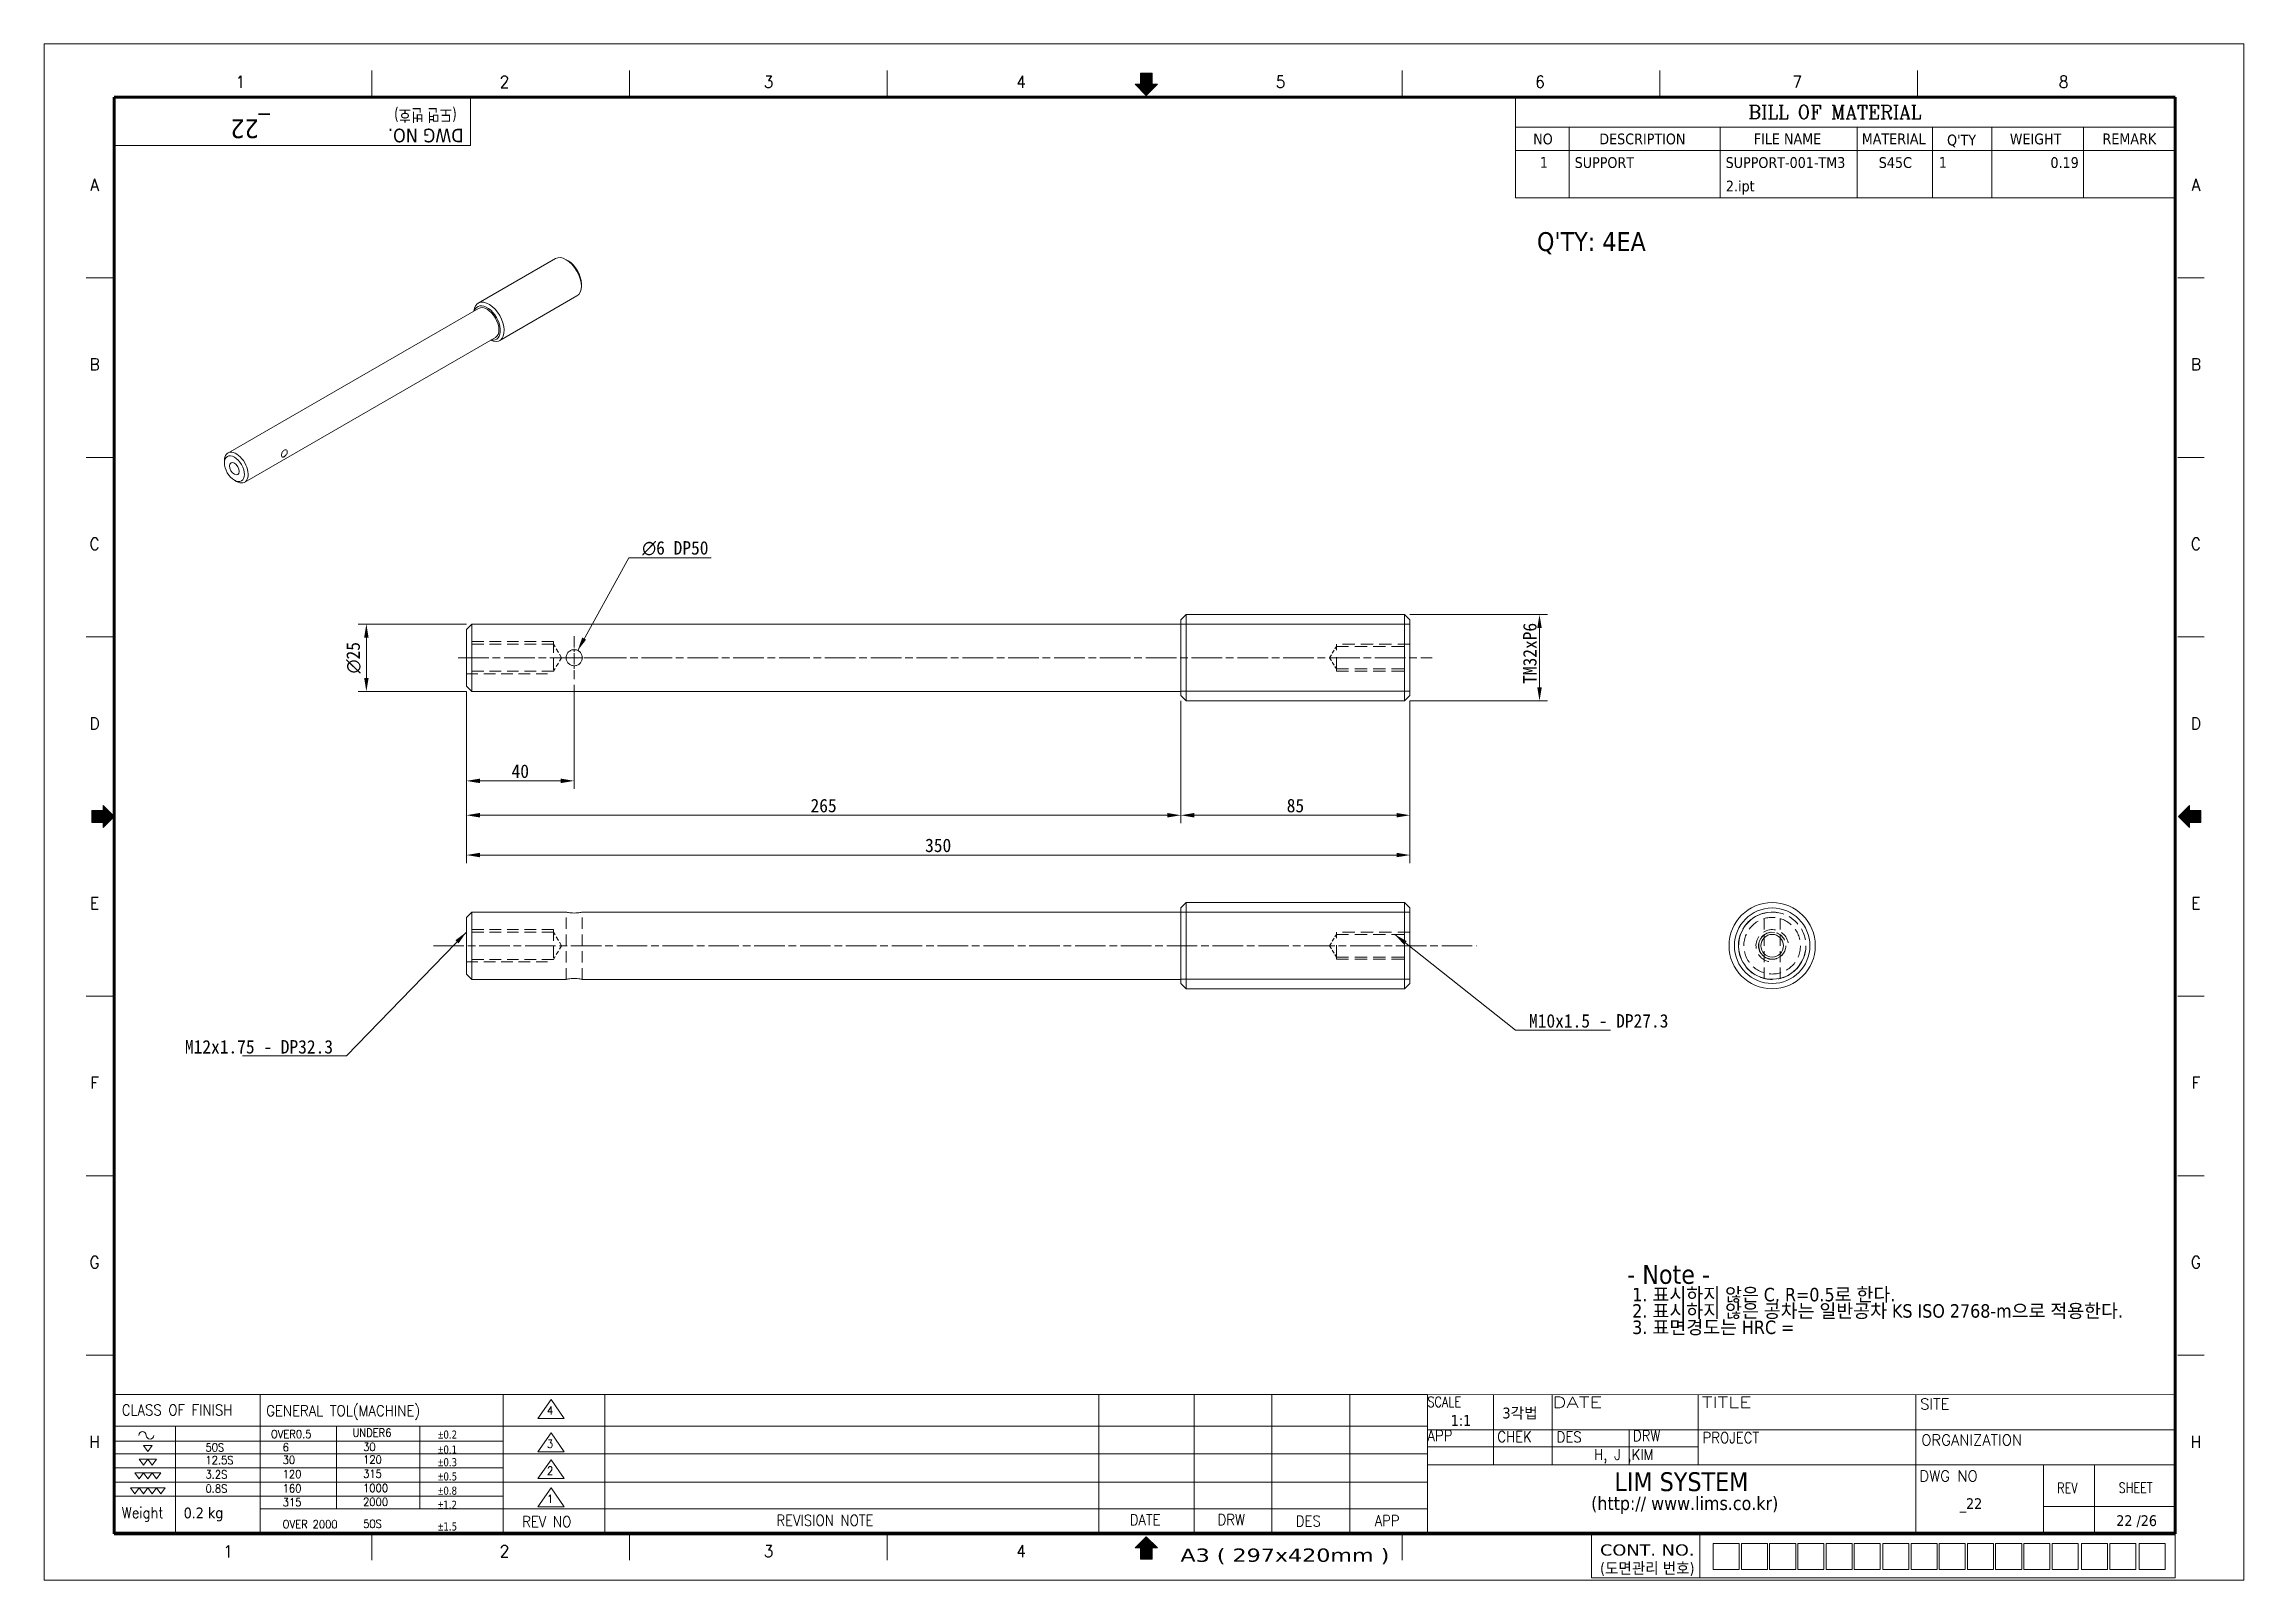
# Model space of a CAD drawing. Header units: millimetres. Extents: x 12 to 828, y 12 to 582.
import ezdxf
from ezdxf.enums import TextEntityAlignment as Align

# ---------------------------------------------------------------- set-up
doc = ezdxf.new("R2010")
doc.units = ezdxf.units.MM
doc.header["$LTSCALE"] = 2
doc.linetypes.add('CHAIN', pattern=[0.3543, 0.2362, -0.0295, 0.0591, -0.0295])
doc.linetypes.add('HIDDEN', pattern=[9.525, 6.35, -3.175])
doc.layers.get('0').update_dxf_attribs({"lineweight": 18})
for name, color, linetype, lineweight in [('SkizziergeometrieWIN-ISO', 7, 'Continuous', 50), ('가는실선_A4', 7, 'Continuous', 5), ('경계(ISO)', 7, 'Continuous', 70), ('굵은실선_A3', 7, 'Continuous', 18), ('제목(ISO)', 7, 'Continuous', 50)]:
    doc.layers.add(name, color=color, linetype=linetype, lineweight=lineweight)
for name, color, linetype, lineweight, true_color in [('가는실선_A3', 9, 'Continuous', 5, 0x808080), ('가는실선중심선_A3', 1, 'Continuous', 5, 0xff0000), ('가는파선_A3', 7, 'HIDDEN', 13, 0x008000), ('해치선_A3', 1, 'Continuous', 5, 0xff0000)]:
    doc.layers.add(name, color=color, linetype=linetype, lineweight=lineweight, true_color=true_color)
doc.styles.add('A3_DS_PartList', font='RomanC.shx')
doc.styles.add('A3_DS_TB02', font='tahoma.ttf')
doc.styles.add('ROMANC_37', font='tahoma.ttf')
doc.styles.add('ROMANC_61', font='ROMANC.shx')
doc.styles.add('주 텍스트 (ISO)', font='tahoma.ttf')
doc.styles.add('주문자_A3(3.5)', font='tahoma.ttf')
doc.styles.add('치수문자_A3(2.5)', font='')
doc.styles.add('텍스트 스타일12', font='tahoma.ttf')
doc.styles.add('텍스트 스타일171', font='ROMANC.shx', dxfattribs={"width": 0.9})
doc.styles.add('텍스트 스타일206', font='ROMANC.shx', dxfattribs={"width": 1.11072})
doc.styles.add('텍스트 스타일208', font='ROMANC.shx', dxfattribs={"width": 1.194322})
doc.styles.add('텍스트 스타일211', font='ROMANC.shx', dxfattribs={"width": 0.9})
doc.styles.add('텍스트 스타일213', font='RomanC.shx', dxfattribs={"width": 0.9})
doc.styles.add('텍스트 스타일233', font='RomanC.shx')
doc.styles.add('텍스트 스타일36', font='ROMANC.shx', dxfattribs={"width": 0.941937})
doc.styles.add('텍스트 스타일42', font='tahoma.ttf', dxfattribs={"width": 1.378837})
doc.styles.add('텍스트 스타일46', font='tahoma.ttf', dxfattribs={"width": 0.862937})
doc.styles.add('텍스트 스타일48', font='tahoma.ttf', dxfattribs={"width": 1.258573})
doc.styles.add('텍스트 스타일52', font='tahoma.ttf', dxfattribs={"width": 0.8})
doc.styles.add('텍스트 스타일65', font='romans.shx', dxfattribs={"width": 0.8})
doc.styles.get('치수문자_A3(2.5)').set_extended_font_data('GulimChe')
doc.dimstyles.new('치수_A3(2.5)', dxfattribs={"dimscale": 2, "dimtxt": 2.5, "dimasz": 2.5, "dimexe": 1.5, "dimexo": 1, "dimgap": 0.5, "dimtad": 1, "dimtoh": 1, "dimdec": 1, "dimrnd": 1e-08, "dimdsep": 46, "dimtxsty": '치수문자_A3(2.5)', "dimcen": 0.09, "dimdle": 10, "dimclrd": 8, "dimclre": 8, "dimclrt": 7, "dimadec": 1, "dimazin": 2, "dimtfac": 0.8, "dimtmove": 0, "dimatfit": 3, "dimfxl": 1, "dimtolj": 1, "dimtzin": 0, "dimlwd": -1, "dimlwe": -1, "dimarcsym": 0})
doc.dimstyles.new('치수_A3(2.5)$7', dxfattribs={"dimscale": 2, "dimtxt": 2.5, "dimasz": 2.5, "dimexe": 1.5, "dimexo": 1, "dimgap": 0.5, "dimtad": 1, "dimtoh": 1, "dimdec": 1, "dimrnd": 1e-08, "dimdsep": 46, "dimtxsty": '치수문자_A3(2.5)', "dimcen": 0.09, "dimdle": 10, "dimclrd": 256, "dimclre": 8, "dimclrt": 7, "dimadec": 1, "dimazin": 2, "dimtfac": 0.8, "dimtmove": 0, "dimatfit": 3, "dimfxl": 1, "dimtolj": 1, "dimtzin": 0, "dimlwd": -1, "dimlwe": -1, "dimarcsym": 0})

# ---------------------------------------------------------------- blocks, each defined once
blk = doc.blocks.new('경계 A3_경계')
for points in [[(405.98, 148.76), (403.92, 148.76), (403.92, 149.72), (401.86, 147.66), (403.92, 145.6), (403.92, 146.56), (405.98, 146.56)], [(211.52, 9.9), (211.52, 11.96), (212.48, 11.96), (210.42, 14.01), (208.36, 11.96), (209.32, 11.96), (209.32, 9.9)]]:
    blk.add_hatch(color=7).paths.add_polyline_path(points)
at = {"layer": '가는실선_A3'}
blk.add_hatch(color=7, dxfattribs=at).paths.add_polyline_path([(14.9, 148.76), (14.9, 146.56), (16.96, 146.56), (16.96, 145.6), (19.02, 147.66), (16.96, 149.72), (16.96, 148.76)])
at = {"layer": '해치선_A3'}
blk.add_hatch(color=7, dxfattribs=at).paths.add_polyline_path([(211.52, 283.53), (212.48, 283.53), (210.42, 281.47), (208.36, 283.53), (209.32, 283.53), (209.32, 285.59), (211.52, 285.59)])
for p, q in [((208.36, 283.53), (209.32, 283.53)), ((210.42, 281.47), (208.36, 283.53)), ((209.32, 285.59), (211.52, 285.59)), ((209.32, 283.53), (209.32, 285.59)), ((211.52, 285.59), (211.52, 283.53)), ((211.52, 283.53), (212.48, 283.53)), ((403.92, 149.72), (401.86, 147.66)), ((401.86, 147.66), (403.92, 145.6)), ((403.92, 148.76), (403.92, 149.72)), ((405.98, 148.76), (403.92, 148.76)), ((405.98, 146.56), (405.98, 148.76)), ((403.92, 146.56), (405.98, 146.56)), ((403.92, 145.6), (403.92, 146.56)), ((210.42, 14.01), (208.36, 11.96)), ((212.48, 11.96), (210.42, 14.01)), ((292.99, 6.43), (292.99, 14.6)), ((208.36, 11.96), (209.32, 11.96)), ((209.32, 11.96), (209.32, 9.9)), ((209.32, 9.9), (211.52, 9.9)), ((211.52, 9.9), (211.52, 11.96)), ((211.52, 11.96), (212.48, 11.96))]:
    blk.add_line(p, q)
at = {"color": 7}
for p, q in [((16.96, 148.76), (14.9, 148.76)), ((14.9, 148.76), (14.9, 146.56)), ((16.96, 149.72), (16.96, 148.76)), ((19.02, 147.66), (16.96, 149.72)), ((16.96, 145.6), (19.02, 147.66)), ((403.92, 149.72), (401.86, 147.66)), ((401.86, 147.66), (403.92, 145.6)), ((403.92, 148.76), (403.92, 149.72)), ((405.98, 148.76), (403.92, 148.76)), ((405.98, 146.56), (405.98, 148.76)), ((14.9, 146.56), (16.96, 146.56)), ((16.96, 146.56), (16.96, 145.6)), ((403.92, 145.6), (403.92, 146.56)), ((403.92, 146.56), (405.98, 146.56)), ((210.42, 14.01), (208.36, 11.96)), ((212.48, 11.96), (210.42, 14.01)), ((208.36, 11.96), (209.32, 11.96)), ((209.32, 11.96), (209.32, 9.9)), ((209.32, 9.9), (211.52, 9.9)), ((211.52, 9.9), (211.52, 11.96)), ((211.52, 11.96), (212.48, 11.96))]:
    blk.add_line(p, q, dxfattribs=at)
at = {"layer": 'SkizziergeometrieWIN-ISO', "lineweight": 18}
for p, q in [((6, 291), (414, 291)), ((6, 6), (6, 291)), ((414, 291), (414, 6)), ((414, 6), (6, 6))]:
    blk.add_line(p, q, dxfattribs=at)
at = {"layer": '가는실선_A3', "color": 7}
for p, q in [((66.79, 281.16), (66.79, 286.06)), ((114.57, 281.16), (114.57, 286.06)), ((162.34, 281.16), (162.34, 286.06)), ((257.9, 281.16), (257.9, 286.06)), ((305.67, 281.16), (305.67, 286.06)), ((353.45, 281.16), (353.45, 286.06)), ((18.75, 247.62), (13.85, 247.62)), ((401.71, 247.62), (406.61, 247.62)), ((18.75, 214.3), (13.85, 214.3)), ((401.71, 214.3), (406.61, 214.3)), ((18.75, 180.98), (13.85, 180.98)), ((401.71, 180.98), (406.61, 180.98)), ((14.9, 148.76), (16.96, 148.76)), ((14.9, 146.56), (14.9, 148.76)), ((16.96, 148.76), (16.96, 149.72)), ((16.96, 149.72), (19.02, 147.66)), ((19.02, 147.66), (16.96, 145.6)), ((16.96, 146.56), (14.9, 146.56)), ((16.96, 145.6), (16.96, 146.56)), ((18.75, 114.34), (13.85, 114.34)), ((401.71, 114.34), (406.61, 114.34)), ((18.75, 81.02), (13.85, 81.02)), ((401.71, 81.02), (406.61, 81.02)), ((18.75, 47.7), (13.85, 47.7)), ((18.75, 47.7), (13.85, 47.7)), ((401.71, 47.7), (406.61, 47.7)), ((66.79, 14.6), (66.79, 9.7)), ((66.79, 14.6), (66.79, 9.7)), ((114.57, 14.6), (114.57, 9.7)), ((162.34, 14.6), (162.34, 9.7)), ((257.9, 14.6), (257.9, 9.7)), ((313.09, 14.6), (313.09, 6.55)), ((315.58, 12.77), (315.58, 7.95)), ((315.58, 12.77), (320.4, 12.77)), ((320.4, 12.77), (320.4, 7.95)), ((320.81, 12.77), (320.81, 7.95)), ((320.81, 12.77), (325.63, 12.77)), ((325.63, 12.77), (325.63, 7.95)), ((326.03, 12.77), (326.03, 7.95)), ((326.03, 12.77), (330.86, 12.77)), ((330.86, 12.77), (330.86, 7.95)), ((331.26, 12.77), (336.09, 12.77)), ((331.26, 12.77), (331.26, 7.95)), ((336.09, 12.77), (336.09, 7.95)), ((336.49, 12.77), (336.49, 7.95)), ((336.49, 12.77), (341.31, 12.77)), ((341.31, 12.77), (341.31, 7.95)), ((341.72, 12.77), (341.72, 7.95)), ((341.72, 12.77), (346.54, 12.77)), ((346.54, 12.77), (346.54, 7.95)), ((347.03, 12.77), (351.86, 12.77)), ((347.03, 12.77), (347.03, 7.95)), ((351.86, 12.77), (351.86, 7.95)), ((352.26, 12.77), (352.26, 7.95)), ((352.26, 12.77), (357.09, 12.77)), ((357.09, 12.77), (357.09, 7.95)), ((357.49, 12.77), (357.49, 7.95)), ((357.49, 12.77), (362.31, 12.77)), ((362.31, 12.77), (362.31, 7.95)), ((362.72, 12.77), (362.72, 7.95)), ((362.72, 12.77), (367.54, 12.77)), ((367.54, 12.77), (367.54, 7.95)), ((367.94, 12.77), (372.77, 12.77)), ((367.94, 12.77), (367.94, 7.95)), ((372.77, 12.77), (372.77, 7.95)), ((373.17, 12.77), (373.17, 7.95)), ((373.17, 12.77), (378, 12.77)), ((378, 12.77), (378, 7.95)), ((378.4, 12.77), (378.4, 7.95)), ((378.4, 12.77), (383.22, 12.77)), ((383.22, 12.77), (383.22, 7.95)), ((383.88, 12.77), (388.7, 12.77)), ((383.88, 12.77), (383.88, 7.95)), ((388.7, 12.77), (388.7, 7.95)), ((389.1, 12.77), (389.1, 7.95)), ((389.1, 12.77), (393.93, 12.77)), ((393.93, 12.77), (393.93, 7.95)), ((394.55, 12.77), (394.55, 7.95)), ((394.55, 12.77), (399.37, 12.77)), ((399.37, 12.77), (399.37, 7.95)), ((401.22, 14.6), (401.22, 6.43)), ((292.99, 6.43), (401.22, 6.43)), ((315.58, 7.95), (320.4, 7.95)), ((320.81, 7.95), (325.63, 7.95)), ((326.03, 7.95), (330.86, 7.95)), ((331.26, 7.95), (336.09, 7.95)), ((336.49, 7.95), (341.31, 7.95)), ((341.72, 7.95), (346.54, 7.95)), ((347.03, 7.95), (351.86, 7.95)), ((352.26, 7.95), (357.09, 7.95)), ((357.49, 7.95), (362.31, 7.95)), ((362.72, 7.95), (367.54, 7.95)), ((367.94, 7.95), (372.77, 7.95)), ((373.17, 7.95), (378, 7.95)), ((378.4, 7.95), (383.22, 7.95)), ((383.88, 7.95), (388.7, 7.95)), ((389.1, 7.95), (393.93, 7.95)), ((394.55, 7.95), (399.37, 7.95))]:
    blk.add_line(p, q, dxfattribs=at)
at = {"layer": '가는실선_A3', "color": 7, "lineweight": 60}
for p, q in [((19.02, 281.16), (19.02, 14.6)), ((401.22, 281.16), (19.02, 281.16)), ((401.22, 14.6), (401.22, 281.16)), ((19.02, 14.6), (401.22, 14.6))]:
    blk.add_line(p, q, dxfattribs=at)
at = {"layer": '가는실선_A3', "color": 7, "lineweight": 13}
for p in [(85.08, 280.98), (19.02, 272.16)]:
    blk.add_line(p, (85.08, 272.16), dxfattribs=at)
at = {"layer": '굵은실선_A3'}
blk.add_line((212.48, 283.53), (210.42, 281.47), dxfattribs=at)
at = {"layer": '가는실선_A3', "color": 7, "style": '텍스트 스타일36', "width": 0.941937}
for s, p in [('1', (42.42, 283.98)), ('2', (91.4, 283.98)), ('3', (140.38, 283.98)), ('4', (187.21, 283.98)), ('5', (235.33, 283.98)), ('6', (283.45, 283.98)), ('7', (331.14, 283.98)), ('8', (380.55, 283.98)), ('A', (15.38, 264.88)), ('A', (405.08, 264.88)), ('B', (15.38, 231.56)), ('B', (405.08, 231.56)), ('C', (15.38, 198.24)), ('C', (405.08, 198.24)), ('D', (15.38, 164.92)), ('D', (405.08, 164.92)), ('E', (15.38, 131.6)), ('E', (405.08, 131.6)), ('F', (15.38, 98.28)), ('F', (405.08, 98.28)), ('G', (15.38, 64.96)), ('G', (405.08, 64.96)), ('H', (15.38, 31.64)), ('H', (405.08, 31.64)), ('1', (40.11, 11.29)), ('2', (91.4, 11.34)), ('3', (140.38, 11.34)), ('4', (187.21, 11.34))]:
    blk.add_text(s, height=2.2, dxfattribs=at).set_placement(p, align=Align.MIDDLE_CENTER)
at = {"layer": '가는실선_A3', "color": 7, "style": '텍스트 스타일52', "width": 0.8}
blk.add_text('(도면 번호)', height=2.293, rotation=180, dxfattribs=at).set_placement((82.53, 278.93))
at = {"layer": '가는실선_A3', "color": 7, "style": 'ROMANC_37'}
blk.add_text('DWG NO.', height=2.527, rotation=180, dxfattribs=at).set_placement((83.82, 275.28))
at = {"layer": '가는실선_A3', "color": 7}
for s, height, style, width, p, p2 in [('CONT. NO.', 2.084, '텍스트 스타일48', 1.258564, (294.58, 10.53), (312.09, 10.53)), ('A3 ( 297x420mm )', 2.463, '텍스트 스타일42', 1.378315, (216.76, 9.38), (255.51, 9.38)), ('(도면관리 번호)', 2.084, '텍스트 스타일46', 0.982376, (294.58, 7.15), (312.09, 7.15))]:
    blk.add_text(s, height=height, dxfattribs=dict(at, style=style, width=width)).set_placement(p, p2, align=Align.FIT)
at = {"layer": '경계(ISO)', "insert": (44.22, 275.84), "char_height": 3.5, "attachment_point": 5, "rotation": 180, "style": '주 텍스트 (ISO)'}
blk.add_mtext('_22 ', dxfattribs=at)
blk = doc.blocks.new('제목 블록 A3_표제란')
at = {"layer": '가는실선_A4', "lineweight": 13}
for p, q in [((25.42, 38.66), (269.12, 38.66)), ((208.17, 38.66), (208.17, 13.12)), ((269.12, 38.66), (407.77, 38.63)), ((25.42, 32.81), (269.12, 32.81))]:
    blk.add_line(p, q, dxfattribs=at)
at = {"layer": '가는실선_A4'}
for p, q in [((25.42, 13.12), (25.42, 38.66)), ((52.65, 38.66), (52.65, 13.12)), ((97.69, 38.66), (97.69, 13.12)), ((106.58, 37.75), (104.15, 34.26)), ((109.02, 34.26), (106.58, 37.75)), ((116.56, 13.12), (116.56, 38.69)), ((225.83, 38.66), (225.83, 12.86)), ((240.26, 38.66), (240.26, 12.86)), ((254.69, 38.66), (254.69, 13.12)), ((281.38, 38.66), (281.38, 25.66)), ((292.25, 38.65), (292.25, 25.66)), ((319.29, 38.65), (319.29, 25.66)), ((407.76, 13.12), (407.77, 38.63)), ((36.93, 32.81), (36.93, 19.82)), ((66.8, 32.81), (66.8, 17.47)), ((82.25, 32.81), (82.25, 17.47)), ((104.15, 34.26), (109.02, 34.26)), ((97.69, 30.03), (25.42, 30.03)), ((30.98, 29.24), (32.59, 29.24)), ((31.78, 28.13), (30.98, 29.24)), ((32.59, 29.24), (31.78, 28.13)), ((106.58, 31.55), (104.15, 28.06)), ((109.02, 28.06), (106.58, 31.55)), ((306.52, 32.15), (306.52, 25.66)), ((97.69, 25.05), (25.42, 25.05)), ((30.19, 26.66), (31.8, 26.66)), ((30.99, 25.55), (30.19, 26.66)), ((31.8, 26.66), (30.99, 25.55)), ((31.8, 26.66), (33.4, 26.66)), ((32.6, 25.55), (31.8, 26.66)), ((33.4, 26.66), (32.6, 25.55)), ((104.15, 28.06), (109.02, 28.06)), ((106.58, 26.57), (104.15, 23.08)), ((109.02, 23.08), (106.58, 26.57)), ((28.59, 21.34), (30.19, 21.34)), ((29.39, 20.23), (28.59, 21.34)), ((29.38, 24.16), (30.98, 24.16)), ((30.18, 23.05), (29.38, 24.16)), ((30.19, 21.34), (29.39, 20.23)), ((30.98, 24.16), (30.18, 23.05)), ((30.19, 21.34), (31.8, 21.34)), ((31, 20.23), (30.19, 21.34)), ((30.98, 24.16), (32.59, 24.16)), ((31.79, 23.05), (30.98, 24.16)), ((31.8, 21.34), (31, 20.23)), ((32.59, 24.16), (31.79, 23.05)), ((31.8, 21.34), (33.41, 21.34)), ((32.6, 20.23), (31.8, 21.34)), ((32.59, 24.16), (34.2, 24.16)), ((33.39, 23.05), (32.59, 24.16)), ((33.41, 21.34), (32.6, 20.23)), ((34.2, 24.16), (33.39, 23.05)), ((33.41, 21.34), (35.01, 21.34)), ((34.21, 20.23), (33.41, 21.34)), ((35.01, 21.34), (34.21, 20.23)), ((104.15, 23.08), (109.02, 23.08)), ((106.58, 21.34), (104.15, 17.85)), ((109.02, 17.85), (106.58, 21.34)), ((97.69, 19.82), (25.42, 19.82)), ((36.93, 19.82), (36.93, 13.12)), ((104.15, 17.85), (109.02, 17.85)), ((25.42, 13.12), (407.76, 13.12)), ((208.17, 13.12), (25.42, 13.12))]:
    blk.add_line(p, q, dxfattribs=at)
at = {"layer": '가는실선_A4', "color": 7}
for p, q in [((269.12, 13.12), (269.12, 38.66)), ((359.7, 38.64), (359.69, 13.12)), ((269.12, 32.15), (407.77, 32.15)), ((269.09, 27.68), (25.42, 27.68)), ((407.76, 25.66), (269.12, 25.66)), ((383.36, 25.66), (383.36, 13.12)), ((269.12, 22.4), (25.42, 22.4)), ((269.12, 17.47), (52.65, 17.47)), ((383.36, 17.91), (407.76, 17.92))]:
    blk.add_line(p, q, dxfattribs=at)
at = {"layer": '가는실선_A4', "color": 7, "linetype": 'Continuous'}
blk.add_line((392.85, 25.66), (392.85, 13.12), dxfattribs=at)
at = {"layer": '가는실선_A4'}
for centre, start, end in [((30.81, 31.11), 0, 180), ((32.21, 31.11), 180, 0)]:
    blk.add_arc(centre, 0.698, start, end, dxfattribs=at)
at = {"layer": '제목(ISO)', "color": 208, "lineweight": 5, "true_color": 0x400040}
blk.add_line((269.12, 28.95), (319.29, 28.95), dxfattribs=at)
at = {"layer": '가는실선_A3', "color": 7, "style": '텍스트 스타일12'}
blk.add_attdef('질량\\P1;_001', (38.45, 15.71), '', height=2, dxfattribs=at)
at = {"layer": '가는실선_A4', "color": 7}
for s, height, style, width, p in [('CLASS OF FINISH', 2, '텍스트 스타일171', 0.9, (26.97, 34.81)), ('GENERAL TOL(MACHINE)', 2, '텍스트 스타일171', 0.9, (53.76, 34.67)), ('SCALE', 1.911, '텍스트 스타일65', 0.8, (269.12, 36.36)), ('4', 1.5, '텍스트 스타일211', 0.9, (105.83, 34.98)), ('50S', 1.5, '텍스트 스타일211', 0.9, (42.49, 28.11)), ('OVER0.5', 1.5, '텍스트 스타일211', 0.9, (54.63, 30.6)), ('6', 1.5, '텍스트 스타일211', 0.9, (56.81, 28.15)), ('UNDER6', 1.5, '텍스트 스타일211', 0.9, (69.75, 30.85)), ('30', 1.5, '텍스트 스타일211', 0.9, (71.73, 28.22)), ('3', 1.5, '텍스트 스타일211', 0.9, (105.83, 28.78)), ('APP', 2, '텍스트 스타일171', 0.9, (269.12, 30.05)), ('CHEK', 2, '텍스트 스타일171', 0.9, (282.07, 29.86)), ('DES', 2, '텍스트 스타일171', 0.9, (293.07, 29.82)), ('DRW', 2, '텍스트 스타일171', 0.9, (307.23, 30.03)), ('PROJECT', 2, '텍스트 스타일171', 0.9, (320.13, 29.68)), ('3.2S', 1.5, '텍스트 스타일211', 0.9, (42.49, 23.12)), ('12.5S', 1.5, '텍스트 스타일211', 0.9, (42.49, 25.76)), ('30', 1.5, '텍스트 스타일211', 0.9, (56.81, 25.8)), ('120', 1.5, '텍스트 스타일211', 0.9, (56.81, 23.16)), ('315', 1.5, '텍스트 스타일211', 0.9, (71.73, 23.23)), ('120', 1.5, '텍스트 스타일211', 0.9, (71.73, 25.86)), ('2', 1.5, '텍스트 스타일211', 0.9, (105.83, 23.8)), ('H, J ,KIM', 2, '텍스트 스타일171', 0.9, (300.03, 26.54)), ('0.8S', 1.5, '텍스트 스타일211', 0.9, (42.49, 20.48)), ('160', 1.5, '텍스트 스타일211', 0.9, (56.81, 20.52)), ('1000', 1.5, '텍스트 스타일213', 0.9, (71.72, 20.59)), ('REV', 1.911, '텍스트 스타일65', 0.8, (385.9, 20.39)), ('SHEET', 1.911, '텍스트 스타일65', 0.8, (397.3, 20.42)), ('Weight', 2, '텍스트 스타일171', 0.9, (26.97, 15.76)), ('315', 1.5, '텍스트 스타일213', 0.9, (56.81, 17.94)), ('2000', 1.5, '텍스트 스타일211', 0.9, (71.72, 18.01)), ('1', 1.5, '텍스트 스타일211', 0.9, (105.83, 18.57)), ('REVISION NOTE', 2, '텍스트 스타일171', 0.9, (148.38, 14.33)), ('DATE', 2, '텍스트 스타일171', 0.9, (213.9, 14.44)), ('DRW', 2, '텍스트 스타일171', 0.9, (230.19, 14.46)), ('OVER 2000', 1.5, '텍스트 스타일211', 0.9, (56.81, 13.87)), ('50S', 1.5, '텍스트 스타일211', 0.9, (71.73, 13.94)), ('REV NO', 2, '텍스트 스타일171', 0.9, (101.23, 14.1)), ('DES', 2, '텍스트 스타일171', 0.9, (244.7, 14.2)), ('APP', 2, '텍스트 스타일171', 0.9, (259.32, 14.27))]:
    blk.add_text(s, height=height, dxfattribs=dict(at, style=style, width=width)).set_placement(p)
for s, style, width, p, p2 in [('DATE', '텍스트 스타일208', 1.22262, (292.31, 36.23), (301.51, 36.23)), ('TITLE', '텍스트 스타일206', 1.136317, (320.02, 36.23), (329.22, 36.23))]:
    blk.add_text(s, height=2, dxfattribs=dict(at, style=style, width=width)).set_placement(p, p2, align=Align.FIT)
at = {"layer": '가는실선_A4', "color": 7, "style": '텍스트 스타일233'}
for s, p in [('SITE', (360.5, 35.93)), ('ORGANIZATION', (360.7, 29.24)), ('DWG NO', (360.36, 22.57))]:
    blk.add_text(s, height=2, dxfattribs=at).set_placement(p)
at = {"layer": '가는실선_A4', "color": 7}
for s, insert, char_height, attachment_point, style in [('\\fTahoma|b0|i0;\\H2.0000;3각법', (283.03, 35.14), 2, 4, '주문자_A3(3.5)'), ('\\fAIGDT|b0|i0;\\W0.90;\\H1.5000;`\\fTahoma|b0|i0;\\W0.90;\\H1.5000;0.2', (85.63, 30.47), 1.5, 7, 'ROMANC_61'), ('\\fAIGDT|b0|i0;\\W0.90;\\H1.5000;`\\fTahoma|b0|i0;\\W0.90;\\H1.5000;0.1', (85.63, 27.69), 1.5, 7, 'ROMANC_61'), ('\\fAIGDT|b0|i0;\\W0.90;\\H1.5000;`\\fTahoma|b0|i0;\\W0.90;\\H1.5000;0.3', (85.63, 25.34), 1.5, 7, 'ROMANC_61'), ('\\fAIGDT|b0|i0;\\W0.90;\\H1.5000;`\\fTahoma|b0|i0;\\W0.90;\\H1.5000;0.5', (85.63, 22.71), 1.5, 7, 'ROMANC_61'), ('\\fAIGDT|b0|i0;\\W0.90;\\H1.5000;`\\fTahoma|b0|i0;\\W0.90;\\H1.5000;0.8', (85.62, 20.06), 1.5, 7, 'ROMANC_61'), ('\\fAIGDT|b0|i0;\\W0.90;\\H1.5000;`\\fTahoma|b0|i0;\\W0.90;\\H1.5000;1.2', (85.62, 17.48), 1.5, 7, 'ROMANC_61'), ('\\fAIGDT|b0|i0;\\W0.90;\\H1.5000;`\\fTahoma|b0|i0;\\W0.90;\\H1.5000;1.5', (85.63, 13.42), 1.5, 7, 'ROMANC_61')]:
    blk.add_mtext(s, dxfattribs=dict(at, insert=insert, char_height=char_height, attachment_point=attachment_point, style=style))
at = {"layer": '가는실선_A4', "char_height": 2, "style": '주 텍스트 (ISO)'}
for s, insert, attachment_point in [('\\fTahoma|b0|i0;\\H2.0000;_22 ', (369.91, 18.11), 5), ('\\fTahoma|b0|i0;\\H2.0000;22 /26 ', (400.63, 16.28), 2)]:
    blk.add_mtext(s, dxfattribs=dict(at, insert=insert, attachment_point=attachment_point))
at = {"layer": '가는실선_A4', "color": 7, "style": '텍스트 스타일12'}
blk.add_attdef('설명', text='', height=2, dxfattribs=at).set_placement((331.27, 35.73), align=Align.MIDDLE_LEFT)
blk.add_attdef('SCALE_001', (273.43, 32.87), '', height=2, dxfattribs=at)
blk.add_attdef('프로젝트', text='', height=2, dxfattribs=at).set_placement((340.77, 28.27), align=Align.MIDDLE_CENTER)
at = {"layer": '가는실선_A4', "style": '텍스트 스타일12'}
blk.add_attdef('리비전_번호', text='', height=2, dxfattribs=at).set_placement((388.38, 15.27), align=Align.MIDDLE_CENTER)
at = {"layer": '제목(ISO)', "char_height": 3.5, "attachment_point": 1, "style": '주 텍스트 (ISO)'}
for s, insert, line_spacing_factor in [('- Note -\\P{\\H0.71429x; 1. \\fGulim|b0|i0|c129|p50;표시하지 않은 \\fTahoma|b0|i0|c129|p34;C, R=0.5\\fGulim|b0|i0|c129|p50;로 한다\\fTahoma|b0|i0|c129|p34;.\\H1.54068x; \\H0.64906x;\\P 2. \\fGulim|b0|i0|c129|p50;표시하지 않은 공차는 일반공차 \\fTahoma|b0|i0|c129|p34;KS ISO 2768-m\\fGulim|b0|i0|c129|p50;으로 적용한다\\fTahoma|b0|i0|c129|p34;.\\H1.32612x; \\H0.75408x;\\P 3. \\fGulim|b0|i0|c129|p50;표면경도는 \\fTahoma|b0|i0|c129|p34;HRC = \\H1.31974x; }', (306.15, 62.72), 0.727683), ('{\\H1x;    LIM SYSTEM\\H0.71429x;  \\P (http:// www.lims.co.kr)\\H1.44773x; }', (298.53, 24.26), 0.771785)]:
    blk.add_mtext(s, dxfattribs=dict(at, insert=insert, line_spacing_factor=line_spacing_factor))
at = {"layer": '제목(ISO)', "style": '텍스트 스타일12'}
for tag, p in [('관리자', (373.93, 36.39)), ('공급업자', (383.08, 28.64))]:
    blk.add_attdef(tag, text='', height=2, dxfattribs=at).set_placement(p, align=Align.TOP_LEFT)
blk = doc.blocks.new('*D16')
at = {"layer": 'Defpoints', "color": 0, "transparency": 16777216}
for p in [(168.66, 343.75), (208.66, 346.25), (208.66, 308.55)]:
    blk.add_point(p, dxfattribs=at)
at = {"layer": '가는실선_A4', "color": 8, "transparency": 16777216}
for p, q in [((208.66, 344.25), (208.66, 305.55)), ((168.66, 341.75), (168.66, 305.55)), ((173.66, 308.55), (203.66, 308.55))]:
    blk.add_line(p, q, dxfattribs=at)
for points in [[(173.66, 309.38), (173.66, 307.72), (168.66, 308.55)], [(203.66, 309.38), (203.66, 307.72), (208.66, 308.55)]]:
    blk.add_solid(points, dxfattribs=at)
at = {"layer": '가는실선_A4', "color": 7, "transparency": 16777216, "insert": (188.66, 312.11), "char_height": 5, "attachment_point": 5, "style": '치수문자_A3(2.5)'}
blk.add_mtext('\\A1;40', dxfattribs=at)
blk = doc.blocks.new('*D17')
at = {"layer": 'Defpoints', "color": 0, "transparency": 16777216}
for p in [(168.66, 343.75), (433.66, 340.25), (433.66, 295.8)]:
    blk.add_point(p, dxfattribs=at)
at = {"layer": '가는실선_A4', "color": 8, "transparency": 16777216}
for p, q in [((168.66, 341.75), (168.66, 292.8)), ((433.66, 338.25), (433.66, 292.8)), ((173.66, 295.8), (428.66, 295.8))]:
    blk.add_line(p, q, dxfattribs=at)
for points in [[(173.66, 296.63), (173.66, 294.96), (168.66, 295.8)], [(428.66, 296.63), (428.66, 294.96), (433.66, 295.8)]]:
    blk.add_solid(points, dxfattribs=at)
at = {"layer": '가는실선_A4', "color": 7, "transparency": 16777216, "insert": (301.16, 299.35), "char_height": 5, "attachment_point": 5, "style": '치수문자_A3(2.5)'}
blk.add_mtext('\\A1;265', dxfattribs=at)
blk = doc.blocks.new('*D18')
at = {"layer": 'Defpoints', "color": 0, "transparency": 16777216}
for p in [(168.66, 343.75), (518.66, 340.25), (518.66, 281.03)]:
    blk.add_point(p, dxfattribs=at)
at = {"layer": '가는실선_A4', "color": 8, "transparency": 16777216}
for p, q in [((168.66, 341.75), (168.66, 278.03)), ((518.66, 338.25), (518.66, 278.03)), ((173.66, 281.03), (513.66, 281.03))]:
    blk.add_line(p, q, dxfattribs=at)
for points in [[(173.66, 281.86), (173.66, 280.2), (168.66, 281.03)], [(513.66, 281.86), (513.66, 280.2), (518.66, 281.03)]]:
    blk.add_solid(points, dxfattribs=at)
at = {"layer": '가는실선_A4', "color": 7, "transparency": 16777216, "insert": (343.66, 284.59), "char_height": 5, "attachment_point": 5, "style": '치수문자_A3(2.5)'}
blk.add_mtext('\\A1;350', dxfattribs=at)
blk = doc.blocks.new('*D19')
at = {"layer": 'Defpoints', "color": 0, "transparency": 16777216}
for p in [(131.57, 366.75), (170.66, 366.75), (170.66, 341.75)]:
    blk.add_point(p, dxfattribs=at)
at = {"layer": '가는실선_A4', "color": 8, "transparency": 16777216}
for p, q in [((168.66, 366.75), (128.57, 366.75)), ((131.57, 346.75), (131.57, 361.75)), ((168.66, 341.75), (128.57, 341.75))]:
    blk.add_line(p, q, dxfattribs=at)
for points in [[(130.74, 361.75), (132.4, 361.75), (131.57, 366.75)], [(130.74, 346.75), (132.4, 346.75), (131.57, 341.75)]]:
    blk.add_solid(points, dxfattribs=at)
at = {"layer": '가는실선_A4', "color": 7, "transparency": 16777216, "insert": (126.81, 354.25), "char_height": 5, "attachment_point": 5, "rotation": 90, "style": '치수문자_A3(2.5)'}
blk.add_mtext('\\A1;\\fAIGDT|b0|i0;\\H5.0000;\\ln\\f굴림체|b0|i0;\\H5.0000;25', dxfattribs=at)
blk = doc.blocks.new('*D20')
at = {"layer": 'Defpoints', "color": 0, "transparency": 16777216}
for p in [(433.66, 340.25), (518.66, 340.25), (518.66, 295.8)]:
    blk.add_point(p, dxfattribs=at)
at = {"layer": '가는실선_A4', "color": 8, "transparency": 16777216}
for p, q in [((433.66, 338.25), (433.66, 292.8)), ((518.66, 338.25), (518.66, 292.8)), ((438.66, 295.8), (513.66, 295.8))]:
    blk.add_line(p, q, dxfattribs=at)
for points in [[(438.66, 296.63), (438.66, 294.96), (433.66, 295.8)], [(513.66, 296.63), (513.66, 294.96), (518.66, 295.8)]]:
    blk.add_solid(points, dxfattribs=at)
at = {"layer": '가는실선_A4', "color": 7, "transparency": 16777216, "insert": (476.16, 299.35), "char_height": 5, "attachment_point": 5, "style": '치수문자_A3(2.5)'}
blk.add_mtext('\\A1;85', dxfattribs=at)
blk = doc.blocks.new('*D21')
at = {"layer": 'Defpoints', "color": 0, "transparency": 16777216}
for p in [(516.66, 370.25), (516.66, 338.25), (566.7, 338.25)]:
    blk.add_point(p, dxfattribs=at)
at = {"layer": '가는실선_A4', "color": 8, "transparency": 16777216}
for p, q in [((518.66, 370.25), (569.7, 370.25)), ((566.7, 365.25), (566.7, 343.25)), ((518.66, 338.25), (569.7, 338.25))]:
    blk.add_line(p, q, dxfattribs=at)
for points in [[(565.87, 365.25), (567.53, 365.25), (566.7, 370.25)], [(565.87, 343.25), (567.53, 343.25), (566.7, 338.25)]]:
    blk.add_solid(points, dxfattribs=at)
at = {"layer": '가는실선_A4', "color": 7, "transparency": 16777216, "insert": (563.13, 354.25), "char_height": 5, "attachment_point": 5, "rotation": 90, "style": '치수문자_A3(2.5)'}
blk.add_mtext('\\A1; \\f굴림체|b0|i0;\\H5.0000;TM32xP6', dxfattribs=at)
blk = doc.blocks.new('BILL OF MATERIAL3')
at = {"layer": '가는실선_A4'}
for p, q in [((401.22, 281.16), (278.87, 281.16)), ((278.87, 281.16), (278.87, 275.59)), ((401.22, 281.16), (401.22, 275.59)), ((401.22, 275.59), (278.87, 275.59)), ((278.87, 275.59), (278.87, 271.21)), ((288.87, 275.59), (288.87, 271.21)), ((316.87, 275.59), (316.87, 271.21)), ((342.27, 275.59), (342.27, 271.21)), ((356.22, 275.59), (356.22, 271.21)), ((367.22, 275.59), (367.22, 271.21)), ((384.22, 275.59), (384.22, 271.21)), ((401.22, 275.59), (401.22, 271.21)), ((401.22, 271.21), (278.87, 271.21)), ((278.87, 271.21), (278.87, 262.45)), ((288.87, 271.21), (288.87, 262.45)), ((316.87, 271.21), (316.87, 262.45)), ((342.27, 271.21), (342.27, 262.45)), ((356.22, 271.21), (356.22, 262.45)), ((367.22, 271.21), (367.22, 262.45)), ((384.22, 271.21), (384.22, 262.45)), ((401.22, 271.21), (401.22, 262.45)), ((401.22, 262.45), (278.87, 262.45))]:
    blk.add_line(p, q, dxfattribs=at)
at = {"layer": '가는실선_A4', "color": 7, "attachment_point": 7}
for s, insert, char_height, style in [('BILL OF MATERIAL', (322.09, 277.12), 2.5, 'A3_DS_PartList'), ('NO', (282.18, 272.34), 2, 'A3_DS_TB02'), ('DESCRIPTION', (294.44, 272.34), 2, 'A3_DS_TB02'), ('FILE NAME', (323.08, 272.4), 2, 'A3_DS_TB02'), ('MATERIAL', (343.11, 272.4), 2, 'A3_DS_TB02'), ("Q'TY", (358.93, 271.83), 2, 'A3_DS_TB02'), ('WEIGHT', (370.58, 272.34), 2, 'A3_DS_TB02'), ('REMARK', (387.75, 272.4), 2, 'A3_DS_TB02'), ('1', (283.42, 268.02), 2, 'A3_DS_TB02'), ('SUPPORT', (289.87, 267.96), 2, 'A3_DS_TB02'), ('SUPPORT-001-TM3', (317.87, 267.96), 2, 'A3_DS_TB02'), ('S45C', (346.26, 267.96), 2, 'A3_DS_TB02'), ('1', (357.42, 268.02), 2, 'A3_DS_TB02'), ('0.19', (378.1, 267.96), 2, 'A3_DS_TB02'), ('2.ipt', (317.91, 263.07), 2, 'A3_DS_TB02')]:
    blk.add_mtext(s, dxfattribs=dict(at, insert=insert, char_height=char_height, style=style))

msp = doc.modelspace()

# ---------------------------------------------------------------- linework, layer by layer
at = {"layer": '가는실선_A3'}
for p, q in [((518.66, 366.7), (433.66, 366.7)), ((433.66, 341.81), (518.66, 341.81)), ((518.66, 259.82), (433.66, 259.82)), ((433.66, 234.93), (518.66, 234.93))]:
    msp.add_line(p, q, dxfattribs=at)
for radius in [12.44, 5]:
    msp.add_arc((652.99, 247.38), radius, 80, 350, dxfattribs=at)
at = {"layer": '가는실선중심선_A3', "linetype": 'CHAIN', "ltscale": 8.889318}
for p, q in [((208.66, 362.25), (208.66, 346.25)), ((216.66, 354.25), (200.66, 354.25))]:
    msp.add_line(p, q, dxfattribs=at)
at = {"layer": '가는실선중심선_A3', "linetype": 'CHAIN', "ltscale": 23.990969}
for p, q in [((165.66, 354.25), (526.87, 354.25)), ((156.41, 247.38), (543.36, 247.38))]:
    msp.add_line(p, q, dxfattribs=at)
at = {"layer": '가는파선_A3', "ltscale": 0.339108}
for p, q in [((200.96, 360.25), (168.66, 360.25)), ((200.96, 359.31), (168.66, 359.31)), ((200.96, 349.2), (168.66, 349.2)), ((168.66, 348.25), (200.96, 348.25)), ((200.96, 253.38), (168.66, 253.38)), ((200.96, 252.43), (168.66, 252.43)), ((200.96, 242.32), (168.66, 242.32)), ((168.66, 241.38), (200.96, 241.38))]:
    msp.add_line(p, q, dxfattribs=at)
at = {"layer": '가는파선_A3', "ltscale": 0.329826}
for p, q in [((200.96, 360.25), (200.96, 348.25)), ((200.96, 253.38), (200.96, 241.38))]:
    msp.add_line(p, q, dxfattribs=at)
at = {"layer": '가는파선_A3', "ltscale": 0.12173}
for p, q in [((203.99, 354.25), (200.96, 359.31)), ((203.99, 354.25), (200.96, 349.2)), ((203.99, 247.38), (200.96, 252.43)), ((203.99, 247.38), (200.96, 242.32))]:
    msp.add_line(p, q, dxfattribs=at)
at = {"layer": '가는파선_A3', "ltscale": 0.358268}
for p, q in [((518.66, 359.25), (491.36, 359.25)), ((491.36, 358.44), (518.66, 358.44)), ((491.36, 350.07), (518.66, 350.07)), ((491.36, 349.25), (518.66, 349.25)), ((518.66, 252.38), (491.36, 252.38)), ((491.36, 251.56), (518.66, 251.56)), ((491.36, 243.19), (518.66, 243.19)), ((491.36, 242.38), (518.66, 242.38))]:
    msp.add_line(p, q, dxfattribs=at)
at = {"layer": '가는파선_A3', "ltscale": 0.412282}
for p, q in [((491.36, 349.25), (491.36, 359.25)), ((491.36, 242.38), (491.36, 252.38))]:
    msp.add_line(p, q, dxfattribs=at)
at = {"layer": '가는파선_A3', "ltscale": 0.100875}
for p, q in [((488.84, 354.25), (491.36, 358.44)), ((488.84, 354.25), (491.36, 350.07)), ((488.84, 247.38), (491.36, 251.56)), ((488.84, 247.38), (491.36, 243.19))]:
    msp.add_line(p, q, dxfattribs=at)
at = {"layer": '가는파선_A3', "ltscale": 0.328084}
for p, q in [((205.66, 234.88), (205.66, 259.88)), ((211.66, 234.88), (211.66, 259.88))]:
    msp.add_line(p, q, dxfattribs=at)
at = {"layer": '가는파선_A3', "ltscale": 0.318495}
for p, q in [((649.99, 235.24), (649.99, 259.51)), ((655.99, 235.24), (655.99, 259.51))]:
    msp.add_line(p, q, dxfattribs=at)
at = {"layer": '가는파선_A3', "ltscale": 0.343569}
msp.add_circle((652.99, 247.38), 12.5, dxfattribs=at)
at = {"layer": '가는파선_A3', "ltscale": 0.346317}
msp.add_circle((652.99, 247.38), 10.5, dxfattribs=at)
at = {"layer": '가는파선_A3', "ltscale": 0.333322}
msp.add_circle((652.99, 247.38), 5.05, dxfattribs=at)
at = {"layer": '가는파선_A3', "ltscale": 0.371054}
msp.add_arc((652.99, 247.38), 6, 10, 280, dxfattribs=at)
at = {"layer": '굵은실선_A3'}
for p, q in [((173.02, 485.82), (201.66, 502.35)), ((206.37, 501.54), (205.66, 501.95)), ((211.32, 492.97), (211.32, 492.16)), ((80.21, 430.21), (173.19, 483.89)), ((181.02, 471.96), (209.66, 488.49)), ((86.46, 419.38), (179.44, 473.07)), ((78.91, 426.53), (78.91, 427.35)), ((82.62, 420.1), (83.33, 419.69)), ((433.66, 368.25), (435.66, 370.25)), ((433.66, 340.25), (433.66, 368.25)), ((435.66, 370.25), (435.66, 338.25)), ((435.66, 370.25), (516.66, 370.25)), ((516.66, 338.25), (516.66, 370.25)), ((518.66, 368.25), (516.66, 370.25)), ((518.66, 368.25), (518.66, 340.25)), ((168.66, 364.75), (170.66, 366.75)), ((168.66, 343.75), (168.66, 364.75)), ((170.66, 366.75), (170.66, 341.75)), ((170.66, 366.75), (433.66, 366.75)), ((168.66, 343.75), (170.66, 341.75)), ((170.66, 341.75), (433.66, 341.75)), ((433.66, 340.25), (435.66, 338.25)), ((435.66, 338.25), (516.66, 338.25)), ((518.66, 340.25), (516.66, 338.25)), ((433.66, 261.38), (435.66, 263.38)), ((433.66, 233.38), (433.66, 261.38)), ((435.66, 263.38), (435.66, 231.38)), ((435.66, 263.38), (516.66, 263.38)), ((516.66, 231.38), (516.66, 263.38)), ((518.66, 261.38), (516.66, 263.38)), ((518.66, 261.38), (518.66, 233.38)), ((168.66, 257.88), (170.66, 259.88)), ((168.66, 236.88), (168.66, 257.88)), ((170.66, 259.88), (170.66, 234.88)), ((170.66, 259.88), (205.66, 259.88)), ((211.66, 259.88), (433.66, 259.88)), ((168.66, 236.88), (170.66, 234.88)), ((170.66, 234.88), (205.66, 234.88)), ((211.66, 234.88), (433.66, 234.88)), ((433.66, 233.38), (435.66, 231.38)), ((435.66, 231.38), (516.66, 231.38)), ((518.66, 233.38), (516.66, 231.38))]:
    msp.add_line(p, q, dxfattribs=at)
for radius in [16, 14, 4.19]:
    msp.add_circle((652.99, 247.38), radius, dxfattribs=at)
for centre, major_axis, start_param, end_param in [((205.66, 495.42), (-4, 6.93), 3.141593, 6.283185), ((206.37, 495.83), (-3.5, 6.06), 3.926991, 5.497787), ((177.02, 478.89), (4, -6.93), 5.609055, 10.098908), ((176.32, 478.48), (-3.5, 6.06), 2.674447, 6.750331), ((176.32, 478.48), (-3.12, 5.41), 3.141593, 6.283185), ((83.33, 424.79), (3.12, -5.41), 5.497787, 10.210176)]:
    msp.add_ellipse(centre, major_axis=major_axis, ratio=0.57735, start_param=start_param, end_param=end_param, dxfattribs=at)
for major_axis in [(2.62, -4.55), (1.26, -2.19)]:
    msp.add_ellipse((82.62, 424.39), major_axis=major_axis, ratio=0.57735, dxfattribs=at)
for points, knots in [([(101.06, 428.85), (100.92, 428.77), (100.79, 428.72), (100.55, 428.68), (100.45, 428.69), (100.29, 428.78), (100.23, 428.86), (100.15, 429.09), (100.13, 429.23), (100.13, 429.54), (100.15, 429.72), (100.23, 430.1), (100.29, 430.3), (100.45, 430.64), (100.55, 430.81), (100.79, 431.1), (100.92, 431.22), (101.19, 431.38), (101.34, 431.42), (101.63, 431.43), (101.76, 431.4), (101.98, 431.27), (102.08, 431.17), (102.21, 430.92), (102.25, 430.77), (102.25, 430.46), (102.21, 430.28), (102.08, 429.93), (101.98, 429.76), (101.76, 429.45), (101.63, 429.3), (101.34, 429.04), (101.19, 428.93), (101.06, 428.85)], [0, 0, 0, 0, 0.113491, 0.113491, 0.226982, 0.226982, 0.34046, 0.34046, 0.453938, 0.453938, 0.567416, 0.567416, 0.680894, 0.680894, 0.794385, 0.794385, 0.907876, 0.907876, 1.021368, 1.021368, 1.134859, 1.134859, 1.248337, 1.248337, 1.361814, 1.361814, 1.475292, 1.475292, 1.58877, 1.58877, 1.702261, 1.702261, 1.815753, 1.815753, 1.815753, 1.815753]), ([(208.66, 351.25), (208.28, 351.25), (207.87, 351.33), (207.14, 351.64), (206.8, 351.87), (206.27, 352.4), (206.04, 352.73), (205.73, 353.47), (205.66, 353.87), (205.66, 354.63), (205.73, 355.03), (206.04, 355.77), (206.27, 356.11), (206.8, 356.64), (207.14, 356.87), (207.87, 357.18), (208.28, 357.25), (209.03, 357.25), (209.44, 357.18), (210.17, 356.87), (210.51, 356.64), (211.04, 356.11), (211.27, 355.77), (211.58, 355.03), (211.66, 354.63), (211.66, 353.87), (211.58, 353.47), (211.27, 352.73), (211.04, 352.4), (210.51, 351.87), (210.17, 351.64), (209.44, 351.33), (209.03, 351.25), (208.66, 351.25)], [0, 0, 0, 0, 0.113491, 0.113491, 0.226982, 0.226982, 0.34046, 0.34046, 0.453938, 0.453938, 0.567416, 0.567416, 0.680894, 0.680894, 0.794385, 0.794385, 0.907876, 0.907876, 1.021368, 1.021368, 1.134859, 1.134859, 1.248337, 1.248337, 1.361814, 1.361814, 1.475292, 1.475292, 1.58877, 1.58877, 1.702261, 1.702261, 1.815753, 1.815753, 1.815753, 1.815753]), ([(208.66, 259.51), (208.28, 259.51), (207.87, 259.53), (207.14, 259.6), (206.8, 259.65), (206.27, 259.74), (206.04, 259.79), (205.73, 259.86), (205.66, 259.88), (205.66, 259.88)], [0, 0, 0, 0, 0.1134912, 0.1134912, 0.2269825, 0.2269825, 0.3404603, 0.3404603, 0.4539381, 0.4539381, 0.4539381, 0.4539381]), ([(211.66, 259.88), (211.66, 259.88), (211.58, 259.86), (211.27, 259.79), (211.04, 259.74), (210.51, 259.65), (210.17, 259.6), (209.44, 259.53), (209.03, 259.51), (208.66, 259.51)], [1.3618144, 1.3618144, 1.3618144, 1.3618144, 1.4752923, 1.4752923, 1.5887701, 1.5887701, 1.7022613, 1.7022613, 1.8157526, 1.8157526, 1.8157526, 1.8157526]), ([(205.66, 234.88), (205.66, 234.88), (205.73, 234.89), (206.04, 234.96), (206.27, 235.01), (206.8, 235.1), (207.14, 235.15), (207.87, 235.22), (208.28, 235.24), (208.66, 235.24)], [1.3618144, 1.3618144, 1.3618144, 1.3618144, 1.4752923, 1.4752923, 1.5887701, 1.5887701, 1.7022613, 1.7022613, 1.8157526, 1.8157526, 1.8157526, 1.8157526]), ([(208.66, 235.24), (209.03, 235.24), (209.44, 235.22), (210.17, 235.15), (210.51, 235.1), (211.04, 235.01), (211.27, 234.96), (211.58, 234.89), (211.66, 234.88), (211.66, 234.88)], [0, 0, 0, 0, 0.1134912, 0.1134912, 0.2269825, 0.2269825, 0.3404603, 0.3404603, 0.4539381, 0.4539381, 0.4539381, 0.4539381])]:
    msp.add_open_spline(points, degree=3, knots=knots, dxfattribs=at)

# ---------------------------------------------------------------- block references
at = {"xscale": 2, "yscale": 2, "zscale": 2}
msp.add_blockref('경계 A3_경계', (0, 0), dxfattribs=at)
msp.add_blockref('제목 블록 A3_표제란', (-13.09, 3.47), dxfattribs=at).add_auto_attribs({'SCALE_001': '1:1', '질량\\P1;_001': '0.2 kg'})
at = {"layer": '가는실선_A4', "xscale": 2, "yscale": 2, "zscale": 2}
msp.add_blockref('BILL OF MATERIAL3', (0, 0), dxfattribs=at)

# ---------------------------------------------------------------- texts
at = {"layer": '가는실선_A3', "color": 7, "char_height": 5, "line_spacing_factor": 0.4375, "style": '치수문자_A3(2.5)'}
for s, insert, width, attachment_point in [('{\\fAIGDT|b0|i0;\\H5.0000;n\\f굴림체|b0|i0;\\H5.0000;6 DP50 }', (233.88, 392.19), 29.1039, 7), ('{M10x1.5 - DP27.3}', (562.81, 216.92), 53.5876, 7), ('{M12x1.75 - DP32.3}', (119.2, 207.29), 56.9368, 9)]:
    msp.add_mtext(s, dxfattribs=dict(at, insert=insert, width=width, attachment_point=attachment_point))
at = {"layer": '가는실선_A4', "color": 7, "insert": (565.74, 508.06), "char_height": 7, "width": 42.9417, "attachment_point": 4, "style": '주문자_A3(3.5)'}
msp.add_mtext("{\\fTahoma|b0|i0;Q'TY: 4EA}", dxfattribs=at)

# ---------------------------------------------------------------- dimensions: what is measured, and where the dimension line sits
at = {"layer": '가는실선_A4', "color": 8, "true_color": 0x808080}
for base, p1, p2, text, picture, middle in [((566.7, 338.25), (516.66, 370.25), (516.66, 338.25), ' \\f굴림체|b0|i0;\\H5.0000;TM32xP6', '*D21', (566.7, 354.25)), ((131.57, 366.75), (170.66, 341.75), (170.66, 366.75), '\\fAIGDT|b0|i0;\\H5.0000;\\ln\\f굴림체|b0|i0;\\H5.0000;<>', '*D19', (131.57, 354.25))]:
    dim = msp.add_linear_dim(base=base, p1=p1, p2=p2, angle=90, text=text, dimstyle='치수_A3(2.5)', override={"dimgap": 0.5, "dimtoh": 0, "dimdec": 1, "dimtol": 0, "dimlim": 0, "dimtp": 0, "dimtm": 0, "dimtdec": 2, "dimtofl": 0, "dimatfit": 1}, dxfattribs=at)
    dim.commit()
    dim.dimension.update_dxf_attribs({"geometry": picture, "text_midpoint": middle, "dimtype": 160})
for base, p1, p2, picture, middle in [((208.66, 308.55), (168.66, 343.75), (208.66, 346.25), '*D16', (188.66, 308.55)), ((433.66, 295.8), (168.66, 343.75), (433.66, 340.25), '*D17', (301.16, 295.8)), ((518.66, 281.03), (168.66, 343.75), (518.66, 340.25), '*D18', (343.66, 281.03)), ((518.66, 295.8), (433.66, 340.25), (518.66, 340.25), '*D20', (476.16, 295.8))]:
    dim = msp.add_linear_dim(base=base, p1=p1, p2=p2, angle=180, dimstyle='치수_A3(2.5)', override={"dimgap": 0.5, "dimtoh": 0, "dimdec": 1, "dimtol": 0, "dimlim": 0, "dimtp": 0, "dimtm": 0, "dimtdec": 2, "dimtofl": 0, "dimatfit": 1}, dxfattribs=at)
    dim.commit()
    dim.dimension.update_dxf_attribs({"geometry": picture, "text_midpoint": middle, "dimtype": 160})

# ---------------------------------------------------------------- leaders
at = {"layer": '가는실선_A3', "annotation_type": 0, "has_hookline": 1}
for points, hookline_direction, text_width in [([(209.95, 356.96), (228.88, 391.36), (233.88, 391.36)], 0, 25.59), ([(168.66, 252.43), (124.2, 206.46), (119.2, 206.46)], 1, 33.63), ([(512.99, 251.56), (557.81, 216.09), (562.81, 216.09)], 0, 30.23)]:
    msp.add_leader(points, dimstyle='치수_A3(2.5)$7', override={"dimgap": 0, "dimtad": 1}, dxfattribs=dict(at, hookline_direction=hookline_direction, text_width=text_width))

doc.saveas('drawing.dxf')
